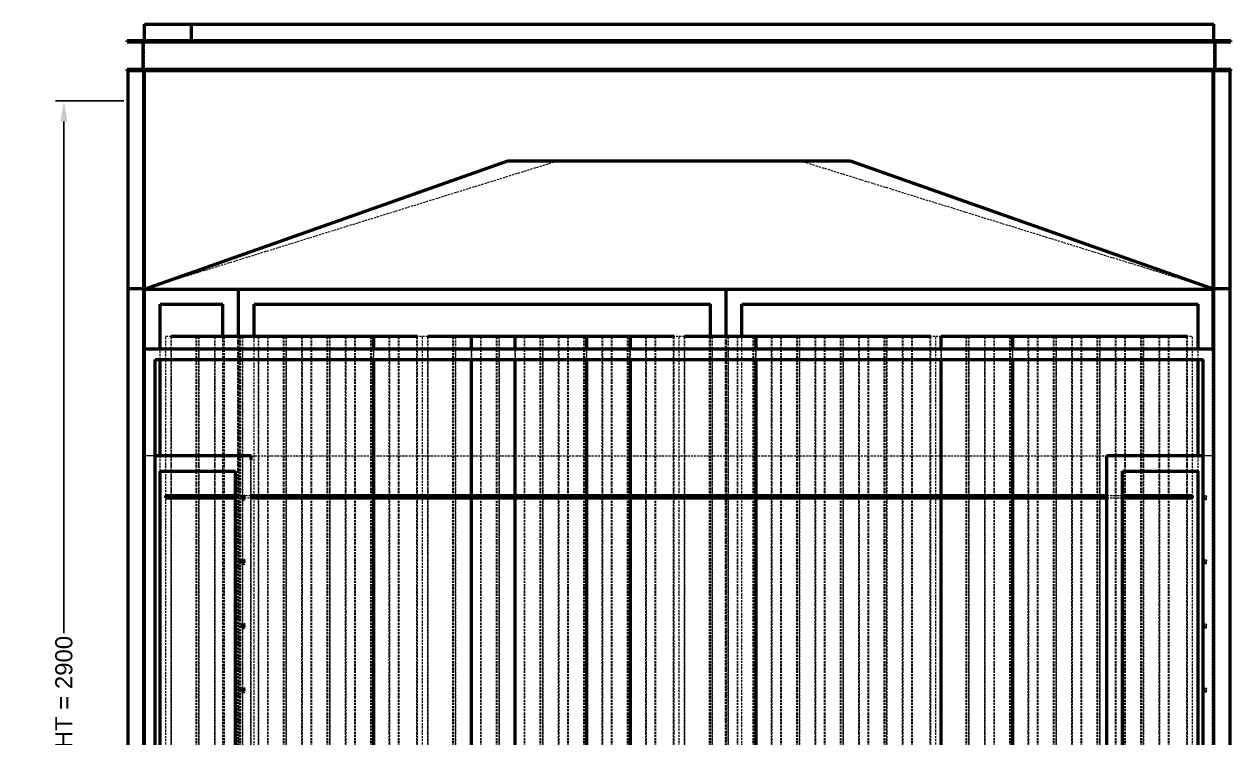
# Model space of a CAD drawing. Header units: millimetres. Extents: x 909 to 14018, y 345 to 10005.
# Drawn here: x 909 to 3730, y 8300 to 9969 of the extents above; entities that cross this region are included whole.
import ezdxf

# ---------------------------------------------------------------- set-up
doc = ezdxf.new("R2010")
doc.units = ezdxf.units.MM
doc.linetypes.add('Hidden', pattern=[15, 5, -3, 5, -2])
for name, color, linetype, lineweight in [('Default', 7, 'Continuous', 50), ('Edges', 7, 'Hidden', 15), ('HiddenEdges', 2, 'Hidden', 15), ('HiddenSilhouettes', 2, 'Hidden', 15), ('HiddenWires', 7, 'Hidden', 15), ('Silhouettes', 7, 'Continuous', 50), ('Wires', 7, 'Hidden', 15)]:
    doc.layers.add(name, color=color, linetype=linetype, lineweight=lineweight)
doc.layers.add('Dimension', color=7, linetype='Continuous', lineweight=50, true_color=0x6495ed)
doc.styles.add('Default', font='arial.ttf')
doc.dimstyles.get("Standard").update_dxf_attribs({"dimtxt": 0.18, "dimasz": 0.18, "dimexe": 0.18, "dimexo": 0.0625, "dimgap": 0.09, "dimtad": 0, "dimtih": 1, "dimtoh": 1, "dimdec": 4, "dimzin": 0, "dimdsep": 46, "dimtxsty": 'Standard', "dimcen": 0.09, "dimadec": 0, "dimazin": 0, "dimtfac": 1, "dimtdec": 4, "dimtofl": 0, "dimtmove": 0, "dimatfit": 3, "dimfxl": 1, "dimtolj": 1, "dimtzin": 0, "dimarcsym": 0})

# ---------------------------------------------------------------- blocks, each defined once
blk = doc.blocks.new('Left')
at = {"layer": 'Edges'}
blk.add_lwpolyline([(-1250, 1010.4), (-282.8, 1310.4)], dxfattribs=at)
for points in [[(282.8, 1310.4, 0), (1248.8, 1010.8, 0)], [(-1187.5, 870.4, 0), (-1187.5, 900.4, 0)], [(-1121.5, 870.4, 0), (-1121.5, 900.4, 0)], [(-1085.5, 870.4, 0), (-1085.5, 900.4, 0)], [(-1019.5, 870.4, 0), (-1019.5, 900.4, 0)], [(-983.5, 870.4, 0), (-983.5, 900.4, 0)], [(-917.5, 870.4, 0), (-917.5, 900.4, 0)], [(-881.5, 870.4, 0), (-881.5, 900.4, 0)], [(-815.5, 870.4, 0), (-815.5, 900.4, 0)], [(-779.5, 870.4, 0), (-779.5, 900.4, 0)], [(-677.5, 870.4, 0), (-677.5, 900.4, 0)], [(-611.5, 870.4, 0), (-611.5, 900.4, 0)], [(-587.5, 870.4, 0), (-587.5, 900.4, 0)], [(-521.5, 870.4, 0), (-521.5, 900.4, 0)], [(-419.5, 870.4, 0), (-419.5, 900.4, 0)], [(-317.5, 870.4, 0), (-317.5, 900.4, 0)], [(-281.5, 870.4, 0), (-281.5, 900.4, 0)], [(-179.5, 870.4, 0), (-179.5, 900.4, 0)], [(-77.5, 870.4, 0), (-77.5, 900.4, 0)], [(-11.5, 870.4, 0), (-11.5, 900.4, 0)], [(12.5, 870.4, 0), (12.5, 900.4, 0)], [(78.5, 870.4, 0), (78.5, 900.4, 0)], [(114.5, 870.4, 0), (114.5, 900.4, 0)], [(216.5, 870.4, 0), (216.5, 900.4, 0)], [(282.5, 870.4, 0), (282.5, 900.4, 0)], [(318.5, 870.4, 0), (318.5, 900.4, 0)], [(384.5, 870.4, 0), (384.5, 900.4, 0)], [(420.5, 870.4, 0), (420.5, 900.4, 0)], [(486.5, 870.4, 0), (486.5, 900.4, 0)], [(522.5, 870.4, 0), (522.5, 900.4, 0)], [(588.5, 870.4, 0), (588.5, 900.4, 0)], [(678.5, 870.4, 0), (678.5, 900.4, 0)], [(714.5, 870.4, 0), (714.5, 900.4, 0)], [(816.5, 870.4, 0), (816.5, 900.4, 0)], [(882.5, 870.4, 0), (882.5, 900.4, 0)], [(918.5, 870.4, 0), (918.5, 900.4, 0)], [(984.5, 870.4, 0), (984.5, 900.4, 0)], [(1020.5, 870.4, 0), (1020.5, 900.4, 0)], [(1086.5, 870.4, 0), (1086.5, 900.4, 0)], [(1122.5, 870.4, 0), (1122.5, 900.4, 0)], [(1188.5, 870.4, 0), (1188.5, 900.4, 0)], [(-1187.5, 621.6, 0), (-1187.5, 845.4, 0)], [(-1121.5, 621.6, 0), (-1121.5, 845.4, 0)], [(-1085.5, 621.6, 0), (-1085.5, 845.4, 0)], [(-1019.5, 621.6, 0), (-1019.5, 845.4, 0)], [(-983.5, 527.4, 0), (-983.5, 845.4, 0)], [(-917.5, 527.4, 0), (-917.5, 845.4, 0)], [(-881.5, 527.4, 0), (-881.5, 845.4, 0)], [(-815.5, 527.4, 0), (-815.5, 845.4, 0)], [(-779.5, 527.4, 0), (-779.5, 845.4, 0)], [(-677.5, 527.4, 0), (-677.5, 845.4, 0)], [(-611.5, 527.4, 0), (-611.5, 845.4, 0)], [(-587.5, 527.4, 0), (-587.5, 845.4, 0)], [(-521.5, 527.4, 0), (-521.5, 845.4, 0)], [(-419.5, 527.4, 0), (-419.5, 845.4, 0)], [(-317.5, 527.4, 0), (-317.5, 845.4, 0)], [(-281.5, 527.4, 0), (-281.5, 845.4, 0)], [(-179.5, 527.4, 0), (-179.5, 845.4, 0)], [(-77.5, 527.4, 0), (-77.5, 845.4, 0)], [(-11.5, 527.4, 0), (-11.5, 845.4, 0)], [(12.5, 527.4, 0), (12.5, 845.4, 0)], [(78.5, 527.4, 0), (78.5, 845.4, 0)], [(114.5, 527.4, 0), (114.5, 845.4, 0)], [(216.5, 527.4, 0), (216.5, 845.4, 0)], [(282.5, 527.4, 0), (282.5, 845.4, 0)], [(318.5, 527.4, 0), (318.5, 845.4, 0)], [(384.5, 527.4, 0), (384.5, 845.4, 0)], [(420.5, 527.4, 0), (420.5, 845.4, 0)], [(486.5, 527.4, 0), (486.5, 845.4, 0)], [(522.5, 527.4, 0), (522.5, 845.4, 0)], [(588.5, 527.4, 0), (588.5, 845.4, 0)], [(678.5, 527.4, 0), (678.5, 845.4, 0)], [(714.5, 527.4, 0), (714.5, 845.4, 0)], [(816.5, 527.4, 0), (816.5, 845.4, 0)], [(882.5, 527.4, 0), (882.5, 845.4, 0)], [(918.5, 527.4, 0), (918.5, 845.4, 0)], [(984.5, 527.4, 0), (984.5, 845.4, 0)], [(1020.5, 621.6, 0), (1020.5, 845.4, 0)], [(1086.5, 621.6, 0), (1086.5, 845.4, 0)], [(1122.5, 621.6, 0), (1122.5, 845.4, 0)], [(1188.5, 621.6, 0), (1188.5, 845.4, 0)], [(-1187.5, 527.4, 0), (-1187.5, 584.8, 0)], [(-1121.5, 527.4, 0), (-1121.5, 584.8, 0)], [(-1085.5, 527.4, 0), (-1085.5, 584.8, 0)], [(1086.5, 527.4, 0), (1086.5, 584.8, 0)], [(1122.5, 527.4, 0), (1122.5, 584.8, 0)], [(1188.5, 527.4, 0), (1188.5, 584.8, 0)], [(-1187.5, -84.6, 0), (-1187.5, 522.4, 0)], [(-1121.5, -84.6, 0), (-1121.5, 522.4, 0)], [(-1085.5, -84.6, 0), (-1085.5, 522.4, 0)], [(-1019.5, 518.5, 0), (-1019.5, 522.4, 0)], [(-983.5, -84.6, 0), (-983.5, 522.4, 0)], [(-917.5, -84.6, 0), (-917.5, 522.4, 0)], [(-881.5, -84.6, 0), (-881.5, 522.4, 0)], [(-815.5, -84.6, 0), (-815.5, 522.4, 0)], [(-779.5, -84.6, 0), (-779.5, 522.4, 0)], [(-677.5, -84.6, 0), (-677.5, 522.4, 0)], [(-611.5, -84.6, 0), (-611.5, 522.4, 0)], [(-587.5, -84.6, 0), (-587.5, 522.4, 0)], [(-521.5, -84.6, 0), (-521.5, 522.4, 0)], [(-419.5, -84.6, 0), (-419.5, 522.4, 0)], [(-317.5, -84.6, 0), (-317.5, 522.4, 0)], [(-281.5, -84.6, 0), (-281.5, 522.4, 0)], [(-179.5, -84.6, 0), (-179.5, 522.4, 0)], [(-77.5, -84.6, 0), (-77.5, 522.4, 0)], [(-11.5, -84.6, 0), (-11.5, 522.4, 0)], [(12.5, -84.6, 0), (12.5, 522.4, 0)], [(78.5, -84.6, 0), (78.5, 522.4, 0)], [(114.5, -84.6, 0), (114.5, 522.4, 0)], [(216.5, -84.6, 0), (216.5, 522.4, 0)], [(282.5, -84.6, 0), (282.5, 522.4, 0)], [(318.5, -84.6, 0), (318.5, 522.4, 0)], [(384.5, -84.6, 0), (384.5, 522.4, 0)], [(420.5, -84.6, 0), (420.5, 522.4, 0)], [(486.5, -84.6, 0), (486.5, 522.4, 0)], [(522.5, -84.6, 0), (522.5, 522.4, 0)], [(588.5, -84.6, 0), (588.5, 522.4, 0)], [(678.5, -84.6, 0), (678.5, 522.4, 0)], [(714.5, -84.6, 0), (714.5, 522.4, 0)], [(816.5, -84.6, 0), (816.5, 522.4, 0)], [(882.5, -84.6, 0), (882.5, 522.4, 0)], [(918.5, -84.6, 0), (918.5, 522.4, 0)], [(984.5, -84.6, 0), (984.5, 522.4, 0)], [(1086.5, -84.6, 0), (1086.5, 522.4, 0)], [(1122.5, -84.6, 0), (1122.5, 522.4, 0)], [(1188.5, -84.6, 0), (1188.5, 522.4, 0)], [(-1019.5, 368.5, 0), (-1019.5, 377.3, 0)], [(-1019.5, 218.5, 0), (-1019.5, 227.3, 0)], [(-1019.5, 68.5, 0), (-1019.5, 77.3, 0)]]:
    blk.add_polyline3d(points, dxfattribs=at)
for points in [[(-1127.3, 900.4, 0)], [(-1063.7, 900.4, 0)], [(-1062.5, 900.4, 0)], [(-1026.5, 900.4, 0)], [(-1025.3, 900.4, 0)], [(-961.7, 900.4, 0)], [(-960.5, 900.4, 0)], [(-924.5, 900.4, 0)], [(-923.3, 900.4, 0)], [(-859.7, 900.4, 0)], [(-822.5, 900.4, 0)], [(-821.3, 900.4, 0)], [(-757.7, 900.4, 0)], [(-756.5, 900.4, 0)], [(-720.5, 900.4, 0)], [(-719.3, 900.4, 0)], [(-655.7, 900.4, 0)], [(-654.5, 900.4, 0)], [(-527.3, 900.4, 0)], [(-522.7, 900.4, 0)], [(-463.7, 900.4, 0)], [(-462.5, 900.4, 0)], [(-426.5, 900.4, 0)], [(-425.3, 900.4, 0)], [(-420.7, 900.4, 0)], [(-361.7, 900.4, 0)], [(-324.5, 900.4, 0)], [(-259.7, 900.4, 0)], [(-222.5, 900.4, 0)], [(-157.7, 900.4, 0)], [(-156.5, 900.4, 0)], [(-119.3, 900.4, 0)], [(-55.7, 900.4, 0)], [(-54.5, 900.4, 0)], [(71.5, 900.4, 0)], [(72.7, 900.4, 0)], [(136.3, 900.4, 0)], [(137.5, 900.4, 0)], [(173.5, 900.4, 0)], [(174.7, 900.4, 0)], [(217.7, 900.4, 0)], [(275.5, 900.4, 0)], [(276.7, 900.4, 0)], [(319.7, 900.4, 0)], [(340.3, 900.4, 0)], [(341.5, 900.4, 0)], [(377.5, 900.4, 0)], [(378.7, 900.4, 0)], [(383.3, 900.4, 0)], [(443.5, 900.4, 0)], [(479.5, 900.4, 0)], [(480.7, 900.4, 0)], [(523.7, 900.4, 0)], [(544.3, 900.4, 0)], [(671.5, 900.4, 0)], [(736.3, 900.4, 0)], [(737.5, 900.4, 0)], [(773.5, 900.4, 0)], [(774.7, 900.4, 0)], [(817.7, 900.4, 0)], [(839.5, 900.4, 0)], [(876.7, 900.4, 0)], [(940.3, 900.4, 0)], [(941.5, 900.4, 0)], [(977.5, 900.4, 0)], [(978.7, 900.4, 0)], [(983.3, 900.4, 0)], [(1043.5, 900.4, 0)], [(1079.5, 900.4, 0)], [(1080.7, 900.4, 0)], [(1123.7, 900.4, 0)]]:
    blk.add_polyline3d(points, close=True, dxfattribs=at)
at = {"layer": 'HiddenEdges'}
blk.add_lwpolyline([(1248.8, 1010.8), (1250, 1010.4)], dxfattribs=at)
for points in [[(-1141.2, 1628.4, 0), (-1248.8, 1628.4, 0)], [(-1248.8, 1591.6, 0), (-1248.8, 1628.4, 0)], [(-1235, 1628.4, 0), (-1235, 1629.6, 0)], [(-1155, 1628.4, 0), (-1155, 1629.6, 0)], [(-1141.2, 1591.6, 0), (-1141.2, 1628.4, 0)], [(-1138.8, 1591.6, 0), (-1138.8, 1628.4, 0)], [(1248.8, 1628.4, 0), (-1138.8, 1628.4, 0)], [(-1125, 1628.4, 0), (-1125, 1629.6, 0)], [(1235, 1628.4, 0), (1235, 1629.6, 0)], [(1248.8, 1591.6, 0), (1248.8, 1628.4, 0)], [(-1250, 1521.6, 0), (-1250, 1591.6, 0)], [(1250, 1521.6, 0), (1250, 1591.6, 0)], [(-1286.8, 1506.6, 0), (-1288, 1506.6, 0)], [(-1250, 1520.4, 0), (-1286.8, 1520.4, 0)], [(-1286.8, 1012.8, 0), (-1286.8, 1520.4, 0)], [(1286.8, 1520.4, 0), (1250, 1520.4, 0)], [(1286.8, 1012.8, 0), (1286.8, 1520.4, 0)], [(1288, 1506.6, 0), (1286.8, 1506.6, 0)], [(-1286.8, 1026.6, 0), (-1288, 1026.6, 0)], [(1288, 1026.6, 0), (1286.8, 1026.6, 0)], [(-1286.8, 996.6, 0), (-1288, 996.6, 0)], [(-1250, 1012.8, 0), (-1286.8, 1012.8, 0)], [(-1286.8, -1377.2, 0), (-1286.8, 1010.4, 0)], [(-1250, 1010.4, 0), (-1286.8, 1010.4, 0)], [(-1248.8, -1377.2, 0), (-1248.8, 1010.4, 0)], [(-1031.2, -1377.2, 0), (-1031.2, 1010.4, 0)], [(-1028.8, -1377.2, 0), (-1028.8, 1010.4, 0)], [(108.8, -1377.2, 0), (108.8, 1010.4, 0)], [(111.2, -1377.2, 0), (111.2, 1010.4, 0)], [(1286.8, 1012.8, 0), (1250, 1012.8, 0)], [(1286.8, 1010.4, 0), (1250, 1010.4, 0)], [(1286.8, -1377.2, 0), (1286.8, 1010.4, 0)], [(1288, 996.6, 0), (1286.8, 996.6, 0)], [(-1127.3, -239.6, 0), (-1127.3, 900.4, 0)], [(-1063.7, -239.6, 0), (-1063.7, 900.4, 0)], [(-1062.5, -239.6, 0), (-1062.5, 900.4, 0)], [(-1026.5, -239.6, 0), (-1026.5, 900.4, 0)], [(-1025.3, -239.6, 0), (-1025.3, 900.4, 0)], [(-961.7, -239.6, 0), (-961.7, 900.4, 0)], [(-960.5, -239.6, 0), (-960.5, 900.4, 0)], [(-924.5, -239.6, 0), (-924.5, 900.4, 0)], [(-923.3, -239.6, 0), (-923.3, 900.4, 0)], [(-859.7, -239.6, 0), (-859.7, 900.4, 0)], [(-822.5, -239.6, 0), (-822.5, 900.4, 0)], [(-821.3, -239.6, 0), (-821.3, 900.4, 0)], [(-757.7, -239.6, 0), (-757.7, 900.4, 0)], [(-756.5, -239.6, 0), (-756.5, 900.4, 0)], [(-720.5, -239.6, 0), (-720.5, 900.4, 0)], [(-719.3, -239.6, 0), (-719.3, 900.4, 0)], [(-655.7, -239.6, 0), (-655.7, 900.4, 0)], [(-654.5, -239.6, 0), (-654.5, 900.4, 0)], [(-527.3, -239.6, 0), (-527.3, 900.4, 0)], [(-522.7, -239.6, 0), (-522.7, 900.4, 0)], [(-463.7, -239.6, 0), (-463.7, 900.4, 0)], [(-462.5, -239.6, 0), (-462.5, 900.4, 0)], [(-426.5, -239.6, 0), (-426.5, 900.4, 0)], [(-425.3, -239.6, 0), (-425.3, 900.4, 0)], [(-420.7, -239.6, 0), (-420.7, 900.4, 0)], [(-361.7, -239.6, 0), (-361.7, 900.4, 0)], [(-324.5, -239.6, 0), (-324.5, 900.4, 0)], [(-259.7, -239.6, 0), (-259.7, 900.4, 0)], [(-222.5, -239.6, 0), (-222.5, 900.4, 0)], [(-157.7, -239.6, 0), (-157.7, 900.4, 0)], [(-156.5, -239.6, 0), (-156.5, 900.4, 0)], [(-119.3, -239.6, 0), (-119.3, 900.4, 0)], [(-55.7, -239.6, 0), (-55.7, 900.4, 0)], [(-54.5, -239.6, 0), (-54.5, 900.4, 0)], [(71.5, -239.6, 0), (71.5, 900.4, 0)], [(72.7, -239.6, 0), (72.7, 900.4, 0)], [(136.3, -239.6, 0), (136.3, 900.4, 0)], [(137.5, -239.6, 0), (137.5, 900.4, 0)], [(173.5, -239.6, 0), (173.5, 900.4, 0)], [(174.7, -239.6, 0), (174.7, 900.4, 0)], [(217.7, -239.6, 0), (217.7, 900.4, 0)], [(275.5, -239.6, 0), (275.5, 900.4, 0)], [(276.7, -239.6, 0), (276.7, 900.4, 0)], [(319.7, -239.6, 0), (319.7, 900.4, 0)], [(340.3, -239.6, 0), (340.3, 900.4, 0)], [(341.5, -239.6, 0), (341.5, 900.4, 0)], [(377.5, -239.6, 0), (377.5, 900.4, 0)], [(378.7, -239.6, 0), (378.7, 900.4, 0)], [(383.3, -239.6, 0), (383.3, 900.4, 0)], [(443.5, -239.6, 0), (443.5, 900.4, 0)], [(479.5, -239.6, 0), (479.5, 900.4, 0)], [(480.7, -239.6, 0), (480.7, 900.4, 0)], [(523.7, -239.6, 0), (523.7, 900.4, 0)], [(544.3, -239.6, 0), (544.3, 900.4, 0)], [(671.5, -239.6, 0), (671.5, 900.4, 0)], [(736.3, -239.6, 0), (736.3, 900.4, 0)], [(737.5, -239.6, 0), (737.5, 900.4, 0)], [(773.5, -239.6, 0), (773.5, 900.4, 0)], [(774.7, -239.6, 0), (774.7, 900.4, 0)], [(817.7, -239.6, 0), (817.7, 900.4, 0)], [(839.5, -239.6, 0), (839.5, 900.4, 0)], [(876.7, -239.6, 0), (876.7, 900.4, 0)], [(940.3, -239.6, 0), (940.3, 900.4, 0)], [(941.5, -239.6, 0), (941.5, 900.4, 0)], [(977.5, -239.6, 0), (977.5, 900.4, 0)], [(978.7, -239.6, 0), (978.7, 900.4, 0)], [(983.3, -239.6, 0), (983.3, 900.4, 0)], [(1043.5, -239.6, 0), (1043.5, 900.4, 0)], [(1079.5, -239.6, 0), (1079.5, 900.4, 0)], [(1080.7, -239.6, 0), (1080.7, 900.4, 0)], [(1123.7, -239.6, 0), (1123.7, 900.4, 0)], [(1247, 867.4, 0), (-1247, 867.4, 0)], [(-1247, -1626.6, 0), (-1247, 867.4, 0)], [(-1187.5, 845.4, 0), (-1187.5, 870.4, 0)], [(-1121.5, 845.4, 0), (-1121.5, 870.4, 0)], [(-1085.5, 845.4, 0), (-1085.5, 870.4, 0)], [(-1019.5, 845.4, 0), (-1019.5, 870.4, 0)], [(-983.5, 845.4, 0), (-983.5, 870.4, 0)], [(-917.5, 845.4, 0), (-917.5, 870.4, 0)], [(-881.5, 845.4, 0), (-881.5, 870.4, 0)], [(-815.5, 845.4, 0), (-815.5, 870.4, 0)], [(-779.5, 845.4, 0), (-779.5, 870.4, 0)], [(-677.5, 845.4, 0), (-677.5, 870.4, 0)], [(-611.5, 845.4, 0), (-611.5, 870.4, 0)], [(-587.5, 845.4, 0), (-587.5, 870.4, 0)], [(-521.5, 845.4, 0), (-521.5, 870.4, 0)], [(-419.5, 845.4, 0), (-419.5, 870.4, 0)], [(-317.5, 845.4, 0), (-317.5, 870.4, 0)], [(-281.5, 845.4, 0), (-281.5, 870.4, 0)], [(-179.5, 845.4, 0), (-179.5, 870.4, 0)], [(-77.5, 845.4, 0), (-77.5, 870.4, 0)], [(-11.5, 845.4, 0), (-11.5, 870.4, 0)], [(12.5, 845.4, 0), (12.5, 870.4, 0)], [(78.5, 845.4, 0), (78.5, 870.4, 0)], [(114.5, 845.4, 0), (114.5, 870.4, 0)], [(216.5, 845.4, 0), (216.5, 870.4, 0)], [(282.5, 845.4, 0), (282.5, 870.4, 0)], [(318.5, 845.4, 0), (318.5, 870.4, 0)], [(384.5, 845.4, 0), (384.5, 870.4, 0)], [(420.5, 845.4, 0), (420.5, 870.4, 0)], [(486.5, 845.4, 0), (486.5, 870.4, 0)], [(522.5, 845.4, 0), (522.5, 870.4, 0)], [(588.5, 845.4, 0), (588.5, 870.4, 0)], [(678.5, 845.4, 0), (678.5, 870.4, 0)], [(714.5, 845.4, 0), (714.5, 870.4, 0)], [(816.5, 845.4, 0), (816.5, 870.4, 0)], [(882.5, 845.4, 0), (882.5, 870.4, 0)], [(918.5, 845.4, 0), (918.5, 870.4, 0)], [(984.5, 845.4, 0), (984.5, 870.4, 0)], [(1020.5, 845.4, 0), (1020.5, 870.4, 0)], [(1086.5, 845.4, 0), (1086.5, 870.4, 0)], [(1122.5, 845.4, 0), (1122.5, 870.4, 0)], [(1188.5, 845.4, 0), (1188.5, 870.4, 0)], [(1247, -1626.6, 0), (1247, 867.4, 0)], [(-1187.5, 584.8, 0), (-1187.5, 621.6, 0)], [(-1121.5, 584.8, 0), (-1121.5, 621.6, 0)], [(-1085.5, 584.8, 0), (-1085.5, 621.6, 0)], [(-1019.5, 522.4, 0), (-1019.5, 621.6, 0)], [(1020.5, -239.6, 0), (1020.5, 621.6, 0)], [(1086.5, 584.8, 0), (1086.5, 621.6, 0)], [(1122.5, 584.8, 0), (1122.5, 621.6, 0)], [(1188.5, 584.8, 0), (1188.5, 621.6, 0)], [(-1001.2, 620.4, 0), (-1248.8, 620.4, 0)], [(-1248.8, -1377.2, 0), (-1248.8, 620.4, 0)], [(-1001.2, -1377.2, 0), (-1001.2, 620.4, 0)], [(1001.2, -1377.2, 0), (1001.2, 620.4, 0)], [(1248.8, 620.4, 0), (1001.2, 620.4, 0)], [(-1187.5, 522.4, 0), (-1187.5, 527.4, 0)], [(-1121.5, 522.4, 0), (-1121.5, 527.4, 0)], [(-1085.5, 522.4, 0), (-1085.5, 527.4, 0)], [(-1019.5, 377.3, 0), (-1019.5, 518.5, 0)], [(-983.5, 522.4, 0), (-983.5, 527.4, 0)], [(-917.5, 522.4, 0), (-917.5, 527.4, 0)], [(-881.5, 522.4, 0), (-881.5, 527.4, 0)], [(-815.5, 522.4, 0), (-815.5, 527.4, 0)], [(-779.5, 522.4, 0), (-779.5, 527.4, 0)], [(-677.5, 522.4, 0), (-677.5, 527.4, 0)], [(-611.5, 522.4, 0), (-611.5, 527.4, 0)], [(-587.5, 522.4, 0), (-587.5, 527.4, 0)], [(-521.5, 522.4, 0), (-521.5, 527.4, 0)], [(-419.5, 522.4, 0), (-419.5, 527.4, 0)], [(-317.5, 522.4, 0), (-317.5, 527.4, 0)], [(-281.5, 522.4, 0), (-281.5, 527.4, 0)], [(-179.5, 522.4, 0), (-179.5, 527.4, 0)], [(-77.5, 522.4, 0), (-77.5, 527.4, 0)], [(-11.5, 522.4, 0), (-11.5, 527.4, 0)], [(12.5, 522.4, 0), (12.5, 527.4, 0)], [(78.5, 522.4, 0), (78.5, 527.4, 0)], [(114.5, 522.4, 0), (114.5, 527.4, 0)], [(216.5, 522.4, 0), (216.5, 527.4, 0)], [(282.5, 522.4, 0), (282.5, 527.4, 0)], [(318.5, 522.4, 0), (318.5, 527.4, 0)], [(384.5, 522.4, 0), (384.5, 527.4, 0)], [(420.5, 522.4, 0), (420.5, 527.4, 0)], [(486.5, 522.4, 0), (486.5, 527.4, 0)], [(522.5, 522.4, 0), (522.5, 527.4, 0)], [(588.5, 522.4, 0), (588.5, 527.4, 0)], [(678.5, 522.4, 0), (678.5, 527.4, 0)], [(714.5, 522.4, 0), (714.5, 527.4, 0)], [(816.5, 522.4, 0), (816.5, 527.4, 0)], [(882.5, 522.4, 0), (882.5, 527.4, 0)], [(918.5, 522.4, 0), (918.5, 527.4, 0)], [(984.5, 522.4, 0), (984.5, 527.4, 0)], [(1086.5, 522.4, 0), (1086.5, 527.4, 0)], [(1122.5, 522.4, 0), (1122.5, 527.4, 0)], [(1188.5, 522.4, 0), (1188.5, 527.4, 0)], [(-1019.5, 227.3, 0), (-1019.5, 368.5, 0)], [(-1019.5, 77.3, 0), (-1019.5, 218.5, 0)], [(-1019.5, -72.7, 0), (-1019.5, 68.5, 0)]]:
    blk.add_polyline3d(points, dxfattribs=at)
at = {"layer": 'HiddenSilhouettes'}
for points in [[(1248.8, 1010.8), (1250, 1010.4)], [(1229, 520.4), (1229, 525.4)], [(1229, 520.4), (1229.3, 519.4)], [(1229.3, 526.4), (1230, 527.1)], [(1229.3, 519.4), (1230, 518.7)], [(1230, 527.1), (1231, 527.4)], [(1231, 527.4), (1232, 527.1)], [(1231, 518.4), (1232, 518.7)], [(1232, 527.1), (1232.7, 526.4)], [(1232, 518.7), (1232.7, 519.4)], [(1232.7, 526.4), (1233, 525.4)], [(1232.7, 519.4), (1233, 520.4)], [(1229, 370.4), (1229, 375.4)], [(1229, 370.4), (1229.3, 369.4)], [(1229.3, 376.4), (1230, 377.1)], [(1229.3, 369.4), (1230, 368.7)], [(1230, 368.7), (1231, 368.4)], [(1232, 377.1), (1232.7, 376.4)], [(1232, 368.7), (1232.7, 369.4)], [(1232.7, 376.4), (1233, 375.4)], [(1232.7, 369.4), (1233, 370.4)], [(1233, 370.4), (1233, 375.4)], [(1229.3, 226.4), (1230, 227.1)], [(1232, 227.1), (1232.7, 226.4)], [(1232.7, 226.4), (1233, 225.4)], [(1229, 220.4), (1229, 225.4)], [(1229, 220.4), (1229.3, 219.4)], [(1229.3, 219.4), (1230, 218.7)], [(1230, 218.7), (1231, 218.4)], [(1232, 218.7), (1232.7, 219.4)], [(1232.7, 219.4), (1233, 220.4)], [(1233, 220.4), (1233, 225.4)], [(1229, 75.4), (1229.3, 76.4)], [(1229, 70.4), (1229.3, 69.4)], [(1229.3, 76.4), (1230, 77.1)], [(1229.3, 69.4), (1230, 68.7)], [(1230, 68.7), (1231, 68.4)], [(1231, 68.4), (1232, 68.7)], [(1232, 68.7), (1232.7, 69.4)], [(1232.7, 76.4), (1233, 75.4)], [(1232.7, 69.4), (1233, 70.4)]]:
    blk.add_lwpolyline(points, dxfattribs=at)
for points in [[(-1253, 1588.6, 0)], [(1253, 1588.6, 0)]]:
    blk.add_polyline3d(points, close=True, dxfattribs=at)
for points in [[(-1288, 1521.6, 0), (-1288, 1521.6, 0)], [(-1250, 1521.6, 0), (-1250, 1521.6, 0)], [(1250, 1521.6, 0), (1250, 1521.6, 0)], [(1288, 1521.6, 0), (1288, 1521.6, 0)], [(-1246.6, 1011.6, 0), (-1030, 1011.6, 0)], [(-1030, 1011.6, 0), (110, 1011.6, 0)], [(-1030, 1010.4, 0), (-1030, 1011.6, 0)], [(110, 1011.6, 0), (1246.6, 1011.6, 0)], [(110, 1010.4, 0), (110, 1011.6, 0)], [(1248.8, 1011.6, 0), (1250, 1011.6, 0)], [(1248.8, 1010.4, 0), (1250, 1010.4, 0)], [(-1186.3, -239.6, 0), (-1186.3, 900.4, 0)], [(-1128.5, -239.6, 0), (-1128.5, 900.4, 0)], [(-1122.7, -239.6, 0), (-1122.7, 900.4, 0)], [(-1084.3, -239.6, 0), (-1084.3, 900.4, 0)], [(-1066.8, -1341.6, 0), (-1066.8, 900.4, 0)], [(-1030, -1378.4, 0), (-1030, 900.4, 0)], [(-1020.7, -239.6, 0), (-1020.7, 900.4, 0)], [(-993.2, -1341.6, 0), (-993.2, 900.4, 0)], [(-982.3, -239.6, 0), (-982.3, 900.4, 0)], [(-918.7, -239.6, 0), (-918.7, 900.4, 0)], [(-880.3, -239.6, 0), (-880.3, 900.4, 0)], [(-858.5, -239.6, 0), (-858.5, 900.4, 0)], [(-816.7, -239.6, 0), (-816.7, 900.4, 0)], [(-778.3, -239.6, 0), (-778.3, 900.4, 0)], [(-714.7, -239.6, 0), (-714.7, 900.4, 0)], [(-676.3, -239.6, 0), (-676.3, 900.4, 0)], [(-612.7, -239.6, 0), (-612.7, 900.4, 0)], [(-586.3, -239.6, 0), (-586.3, 900.4, 0)], [(-528.5, -239.6, 0), (-528.5, 900.4, 0)], [(-484.3, -239.6, 0), (-484.3, 900.4, 0)], [(-382.3, -239.6, 0), (-382.3, 900.4, 0)], [(-360.5, -239.6, 0), (-360.5, 900.4, 0)], [(-323.3, -239.6, 0), (-323.3, 900.4, 0)], [(-318.7, -239.6, 0), (-318.7, 900.4, 0)], [(-280.3, -239.6, 0), (-280.3, 900.4, 0)], [(-258.5, -239.6, 0), (-258.5, 900.4, 0)], [(-221.3, -239.6, 0), (-221.3, 900.4, 0)], [(-216.7, -239.6, 0), (-216.7, 900.4, 0)], [(-178.3, -239.6, 0), (-178.3, 900.4, 0)], [(-120.5, -239.6, 0), (-120.5, 900.4, 0)], [(-114.7, -239.6, 0), (-114.7, 900.4, 0)], [(-76.3, -239.6, 0), (-76.3, 900.4, 0)], [(-12.7, -239.6, 0), (-12.7, 900.4, 0)], [(13.7, -239.6, 0), (13.7, 900.4, 0)], [(73.2, -1341.6, 0), (73.2, 900.4, 0)], [(77.3, -239.6, 0), (77.3, 900.4, 0)], [(110, -1378.4, 0), (110, 900.4, 0)], [(115.7, -239.6, 0), (115.7, 900.4, 0)], [(146.8, -1341.6, 0), (146.8, 900.4, 0)], [(179.3, -239.6, 0), (179.3, 900.4, 0)], [(238.3, -239.6, 0), (238.3, 900.4, 0)], [(239.5, -239.6, 0), (239.5, 900.4, 0)], [(281.3, -239.6, 0), (281.3, 900.4, 0)], [(421.7, -239.6, 0), (421.7, 900.4, 0)], [(442.3, -239.6, 0), (442.3, 900.4, 0)], [(485.3, -239.6, 0), (485.3, 900.4, 0)], [(545.5, -239.6, 0), (545.5, 900.4, 0)], [(587.3, -239.6, 0), (587.3, 900.4, 0)], [(613.7, -239.6, 0), (613.7, 900.4, 0)], [(672.7, -239.6, 0), (672.7, 900.4, 0)], [(677.3, -239.6, 0), (677.3, 900.4, 0)], [(715.7, -239.6, 0), (715.7, 900.4, 0)], [(779.3, -239.6, 0), (779.3, 900.4, 0)], [(838.3, -239.6, 0), (838.3, 900.4, 0)], [(875.5, -239.6, 0), (875.5, 900.4, 0)], [(881.3, -239.6, 0), (881.3, 900.4, 0)], [(919.7, -239.6, 0), (919.7, 900.4, 0)], [(1021.7, -239.6, 0), (1021.7, 900.4, 0)], [(1042.3, -239.6, 0), (1042.3, 900.4, 0)], [(1085.3, -239.6, 0), (1085.3, 900.4, 0)], [(1144.3, -239.6, 0), (1144.3, 900.4, 0)], [(1145.5, -239.6, 0), (1145.5, 900.4, 0)], [(1187.3, -239.6, 0), (1187.3, 900.4, 0)], [(-1250, 814.8, 0), (-1250, 870.4, 0)], [(-1213.2, 845.4, 0), (-1213.2, 870.4, 0)], [(-713.5, 845.4, 0), (-713.5, 870.4, 0)], [(-485.5, 845.4, 0), (-485.5, 870.4, 0)], [(-383.5, 845.4, 0), (-383.5, 870.4, 0)], [(-215.5, 845.4, 0), (-215.5, 870.4, 0)], [(-113.5, 845.4, 0), (-113.5, 870.4, 0)], [(180.5, 845.4, 0), (180.5, 870.4, 0)], [(612.5, 845.4, 0), (612.5, 870.4, 0)], [(780.5, 845.4, 0), (780.5, 870.4, 0)], [(1213.2, 845.4, 0), (1213.2, 870.4, 0)], [(1248.8, -1379.6, 0), (1248.8, 870.4, 0)], [(-1250, 621.6, 0), (-1225, 621.6, 0)], [(-1213.2, 584.8, 0), (-1213.2, 621.6, 0)], [(1213.2, 509.2, 0), (1213.2, 621.6, 0)], [(1225, 621.6, 0), (1250, 621.6, 0)], [(-1036.8, 527.4, 0), (-1000, 527.4, 0)], [(-1036.8, 522.4, 0), (-1021, 522.4, 0)], [(-1017, 522.4, 0), (-1000, 522.4, 0)], [(-713.5, 522.4, 0), (-713.5, 527.4, 0)], [(-485.5, 522.4, 0), (-485.5, 527.4, 0)], [(-383.5, 522.4, 0), (-383.5, 527.4, 0)], [(-215.5, 522.4, 0), (-215.5, 527.4, 0)], [(-113.5, 522.4, 0), (-113.5, 527.4, 0)], [(180.5, 522.4, 0), (180.5, 527.4, 0)], [(612.5, 522.4, 0), (612.5, 527.4, 0)], [(780.5, 522.4, 0), (780.5, 527.4, 0)], [(1000, 527.4, 0), (1036.8, 527.4, 0)], [(1000, 522.4, 0), (1036.8, 522.4, 0)], [(1229, 525.4, 0), (1229.3, 526.4, 0)], [(1230, 518.7, 0), (1231, 518.4, 0)], [(1233, 520.4, 0), (1233, 525.4, 0)], [(1229, 375.4, 0), (1229.3, 376.4, 0)], [(1230, 377.1, 0), (1231, 377.4, 0)], [(1231, 377.4, 0), (1232, 377.1, 0)], [(1231, 368.4, 0), (1232, 368.7, 0)], [(1229, 225.4, 0), (1229.3, 226.4, 0)], [(1230, 227.1, 0), (1231, 227.4, 0)], [(1231, 227.4, 0), (1232, 227.1, 0)], [(1231, 218.4, 0), (1232, 218.7, 0)], [(1229, 70.4, 0), (1229, 75.4, 0)], [(1230, 77.1, 0), (1231, 77.4, 0)], [(1231, 77.4, 0), (1232, 77.1, 0)], [(1232, 77.1, 0), (1232.7, 76.4, 0)], [(1233, 70.4, 0), (1233, 75.4, 0)]]:
    blk.add_polyline3d(points, dxfattribs=at)
at = {"layer": 'HiddenWires'}
for points in [[(-1200, 845.4, 0), (-1200, 870.4, 0)], [(-600, 845.4, 0), (-600, 870.4, 0)], [(0, 845.4, 0), (0, 870.4, 0)], [(600, 845.4, 0), (600, 870.4, 0)], [(1200, 845.4, 0), (1200, 870.4, 0)], [(-1200, 584.8, 0), (-1200, 621.6, 0)], [(1200, 584.8, 0), (1200, 621.6, 0)], [(-1200, 522.4, 0), (-1200, 527.4, 0)], [(-600, 522.4, 0), (-600, 527.4, 0)], [(600, 522.4, 0), (600, 527.4, 0)]]:
    blk.add_polyline3d(points, dxfattribs=at)
at = {"layer": 'Silhouettes'}
for points in [[(-1021, 520.4), (-1021, 525.4)], [(-1021, 520.4), (-1020.7, 519.4)], [(-1020.7, 526.4), (-1020, 527.1)], [(-1020, 518.7), (-1019, 518.4)], [(-1019, 527.4), (-1018, 527.1)], [(-1019, 518.4), (-1018, 518.7)], [(-1018, 518.7), (-1017.3, 519.4)], [(-1017.3, 526.4), (-1017, 525.4)], [(-1017, 520.4), (-1017, 525.4)], [(-1021, 370.4), (-1021, 375.4)], [(-1021, 370.4), (-1020.7, 369.4)], [(-1020.7, 376.4), (-1020, 377.1)], [(-1020, 377.1), (-1019, 377.4)], [(-1018, 368.7), (-1017.3, 369.4)], [(-1017.3, 376.4), (-1017, 375.4)], [(-1017.3, 369.4), (-1017, 370.4)], [(-1020.7, 226.4), (-1020, 227.1)], [(-1020, 227.1), (-1019, 227.4)], [(-1017.3, 226.4), (-1017, 225.4)], [(-1021, 220.4), (-1021, 225.4)], [(-1021, 220.4), (-1020.7, 219.4)], [(-1018, 218.7), (-1017.3, 219.4)], [(-1021, 75.4), (-1020.7, 76.4)], [(-1021, 70.4), (-1020.7, 69.4)], [(-1020.7, 76.4), (-1020, 77.1)], [(-1020.7, 69.4), (-1020, 68.7)], [(-1020, 77.1), (-1019, 77.4)], [(-1020, 68.7), (-1019, 68.4)], [(-1019, 68.4), (-1018, 68.7)], [(-1018, 77.1), (-1017.3, 76.4)], [(-1018, 68.7), (-1017.3, 69.4)], [(-1017.3, 69.4), (-1017, 70.4)]]:
    blk.add_lwpolyline(points, dxfattribs=at)
for points in [[(-1250, 1629.6, 0), (-1140, 1629.6, 0)], [(-1250, 1591.6, 0), (-1250, 1629.6, 0)], [(-1140, 1591.6, 0), (-1140, 1629.6, 0)], [(-1140, 1629.6, 0), (1250, 1629.6, 0)], [(1250, 1591.6, 0), (1250, 1629.6, 0)], [(-1290, 1588.6, 0), (-1290, 1591.6, 0)], [(-1290, 1591.6, 0), (1290, 1591.6, 0)], [(-1290, 1588.6, 0), (1290, 1588.6, 0)], [(-1253, 1524.6, 0), (-1253, 1588.6, 0)], [(1253, 1524.6, 0), (1253, 1588.6, 0)], [(1290, 1588.6, 0), (1290, 1591.6, 0)], [(-1290, 1521.6, 0), (-1290, 1524.6, 0)], [(-1290, 1524.6, 0), (1290, 1524.6, 0)], [(1290, 1521.6, 0), (1290, 1524.6, 0)], [(-1290, 1521.6, 0), (1290, 1521.6, 0)], [(-1288, 1011.6, 0), (-1288, 1521.6, 0)], [(-1251.2, 1520.4, 0), (-1250, 1520.4, 0)], [(-1251.2, 1010.4, 0), (-1251.2, 1520.4, 0)], [(-1250, 1018.5, 0), (-1250, 1521.6, 0)], [(1248.8, 1520.4, 0), (1250, 1520.4, 0)], [(1248.8, 1010.4, 0), (1248.8, 1520.4, 0)], [(1250, 1018.5, 0), (1250, 1521.6, 0)], [(1288, 1011.6, 0), (1288, 1521.6, 0)], [(-1250, 1010.4, 0), (-400, 1310.4, 0)], [(-400, 1310.4, 0), (-282.8, 1310.4, 0)], [(-282.8, 1310.4, 0), (282.8, 1310.4, 0)], [(282.8, 1310.4, 0), (400, 1310.4, 0)], [(400, 1310.4, 0), (1248.8, 1010.8, 0)], [(-1250, 1010.4, 0), (-1250, 1018.5, 0)], [(1250, 1010.4, 0), (1250, 1018.5, 0)], [(-1288, 1011.6, 0), (-1250, 1011.6, 0)], [(-1288, -1378.4, 0), (-1288, 1011.6, 0)], [(-1251.2, -1379.6, 0), (-1251.2, 1010.4, 0)], [(-1251.2, 1010.4, 0), (-1250, 1010.4, 0)], [(-1250, 870.4, 0), (-1250, 1011.6, 0)], [(-1250, 1011.6, 0), (-1246.6, 1011.6, 0)], [(-1250, 1010.4, 0), (1248.8, 1010.4, 0)], [(-1030, 900.4, 0), (-1030, 1010.4, 0)], [(110, 900.4, 0), (110, 1010.4, 0)], [(1246.6, 1011.6, 0), (1248.8, 1011.6, 0)], [(1248.8, 1010.4, 0), (1250, 1010.4, 0)], [(1248.8, 870.4, 0), (1248.8, 1010.4, 0)], [(1250, 814.8, 0), (1250, 1011.6, 0)], [(1250, 1011.6, 0), (1288, 1011.6, 0)], [(1288, -1378.4, 0), (1288, 1011.6, 0)], [(-1213.2, 870.4, 0), (-1213.2, 974.8, 0)], [(-1213.2, 974.8, 0), (-1066.8, 974.8, 0)], [(-1066.8, 900.4, 0), (-1066.8, 974.8, 0)], [(-993.2, 974.8, 0), (73.2, 974.8, 0)], [(-993.2, 900.4, 0), (-993.2, 974.8, 0)], [(73.2, 900.4, 0), (73.2, 974.8, 0)], [(146.8, 974.8, 0), (1213.2, 974.8, 0)], [(146.8, 900.4, 0), (146.8, 974.8, 0)], [(1213.2, 870.4, 0), (1213.2, 974.8, 0)], [(-1187.5, 900.4, 0), (-1121.5, 900.4, 0)], [(-1128.5, 900.4, 0), (-1062.5, 900.4, 0)], [(-1127.3, 900.4, 0), (-1063.7, 900.4, 0)], [(-1085.5, 900.4, 0), (-1019.5, 900.4, 0)], [(-1026.5, 900.4, 0), (-967.5, 900.4, 0)], [(-1025.3, 900.4, 0), (-967.5, 900.4, 0)], [(-983.5, 900.4, 0), (-917.5, 900.4, 0)], [(-924.5, 900.4, 0), (-858.5, 900.4, 0)], [(-923.3, 900.4, 0), (-859.7, 900.4, 0)], [(-881.5, 900.4, 0), (-815.5, 900.4, 0)], [(-822.5, 900.4, 0), (-756.5, 900.4, 0)], [(-821.3, 900.4, 0), (-757.7, 900.4, 0)], [(-779.5, 900.4, 0), (-713.5, 900.4, 0)], [(-720.5, 900.4, 0), (-654.5, 900.4, 0)], [(-719.3, 900.4, 0), (-655.7, 900.4, 0)], [(-713.5, 870.4, 0), (-713.5, 900.4, 0)], [(-677.5, 900.4, 0), (-611.5, 900.4, 0)], [(-587.5, 900.4, 0), (-521.5, 900.4, 0)], [(-528.5, 900.4, 0), (-483.7, 900.4, 0)], [(-527.3, 900.4, 0), (-483.7, 900.4, 0)], [(-485.5, 900.4, 0), (-419.5, 900.4, 0)], [(-485.5, 870.4, 0), (-485.5, 900.4, 0)], [(-426.5, 900.4, 0), (-360.5, 900.4, 0)], [(-425.3, 900.4, 0), (-361.7, 900.4, 0)], [(-383.5, 900.4, 0), (-317.5, 900.4, 0)], [(-383.5, 870.4, 0), (-383.5, 900.4, 0)], [(-322.5, 900.4, 0), (-259.7, 900.4, 0)], [(-322.5, 900.4, 0), (-258.5, 900.4, 0)], [(-281.5, 900.4, 0), (-215.5, 900.4, 0)], [(-222.5, 900.4, 0), (-161.2, 900.4, 0)], [(-221.3, 900.4, 0), (-161.2, 900.4, 0)], [(-215.5, 870.4, 0), (-215.5, 900.4, 0)], [(-179.5, 900.4, 0), (-113.5, 900.4, 0)], [(-120.5, 900.4, 0), (-54.5, 900.4, 0)], [(-119.3, 900.4, 0), (-55.7, 900.4, 0)], [(-113.5, 870.4, 0), (-113.5, 900.4, 0)], [(-77.5, 900.4, 0), (-11.5, 900.4, 0)], [(12.5, 900.4, 0), (78.5, 900.4, 0)], [(71.5, 900.4, 0), (137.5, 900.4, 0)], [(72.7, 900.4, 0), (136.3, 900.4, 0)], [(114.5, 900.4, 0), (180.5, 900.4, 0)], [(173.5, 900.4, 0), (239.5, 900.4, 0)], [(174.7, 900.4, 0), (238.3, 900.4, 0)], [(180.5, 870.4, 0), (180.5, 900.4, 0)], [(216.5, 900.4, 0), (282.5, 900.4, 0)], [(275.5, 900.4, 0), (322.5, 900.4, 0)], [(276.7, 900.4, 0), (322.5, 900.4, 0)], [(318.5, 900.4, 0), (384.5, 900.4, 0)], [(377.5, 900.4, 0), (443.5, 900.4, 0)], [(378.7, 900.4, 0), (442.3, 900.4, 0)], [(420.5, 900.4, 0), (486.5, 900.4, 0)], [(483.8, 900.4, 0), (544.3, 900.4, 0)], [(483.8, 900.4, 0), (545.5, 900.4, 0)], [(522.5, 900.4, 0), (588.5, 900.4, 0)], [(612.5, 900.4, 0), (678.5, 900.4, 0)], [(612.5, 870.4, 0), (612.5, 900.4, 0)], [(671.5, 900.4, 0), (737.5, 900.4, 0)], [(672.7, 900.4, 0), (736.3, 900.4, 0)], [(714.5, 900.4, 0), (780.5, 900.4, 0)], [(773.5, 900.4, 0), (839.5, 900.4, 0)], [(774.7, 900.4, 0), (838.3, 900.4, 0)], [(780.5, 870.4, 0), (780.5, 900.4, 0)], [(816.5, 900.4, 0), (882.5, 900.4, 0)], [(875.5, 900.4, 0), (941.5, 900.4, 0)], [(876.7, 900.4, 0), (940.3, 900.4, 0)], [(918.5, 900.4, 0), (984.5, 900.4, 0)], [(977.5, 900.4, 0), (1043.5, 900.4, 0)], [(978.7, 900.4, 0), (1042.3, 900.4, 0)], [(1020.5, 900.4, 0), (1086.5, 900.4, 0)], [(1079.5, 900.4, 0), (1128.8, 900.4, 0)], [(1080.7, 900.4, 0), (1128.8, 900.4, 0)], [(1122.5, 900.4, 0), (1188.5, 900.4, 0)], [(-1250, 870.4, 0), (1250, 870.4, 0)], [(-1250, -1629.6, 0), (-1250, 870.4, 0)], [(1250, -1629.6, 0), (1250, 870.4, 0)], [(-1225, 845.4, 0), (1225, 845.4, 0)], [(-1225, -1604.6, 0), (-1225, 845.4, 0)], [(-1213.2, 621.6, 0), (-1213.2, 845.4, 0)], [(-713.5, 527.4, 0), (-713.5, 845.4, 0)], [(-485.5, 527.4, 0), (-485.5, 845.4, 0)], [(-383.5, 527.4, 0), (-383.5, 845.4, 0)], [(-215.5, 527.4, 0), (-215.5, 845.4, 0)], [(-113.5, 527.4, 0), (-113.5, 845.4, 0)], [(180.5, 527.4, 0), (180.5, 845.4, 0)], [(612.5, 527.4, 0), (612.5, 845.4, 0)], [(780.5, 527.4, 0), (780.5, 845.4, 0)], [(1213.2, 621.6, 0), (1213.2, 845.4, 0)], [(1225, -1604.6, 0), (1225, 845.4, 0)], [(-1225, 621.6, 0), (-1000, 621.6, 0)], [(-1000, 611.1, 0), (-1000, 621.6, 0)], [(1000, 621.6, 0), (1225, 621.6, 0)], [(1000, -305.6, 0), (1000, 621.6, 0)], [(-1213.2, 407.4, 0), (-1213.2, 584.8, 0)], [(-1213.2, -1341.6, 0), (-1213.2, 584.8, 0)], [(-1213.2, 584.8, 0), (-1036.8, 584.8, 0)], [(-1036.8, -1341.6, 0), (-1036.8, 584.8, 0)], [(1036.8, -1341.6, 0), (1036.8, 584.8, 0)], [(1036.8, 584.8, 0), (1213.2, 584.8, 0)], [(1213.2, -1341.6, 0), (1213.2, 584.8, 0)], [(-1200, 527.4, 0), (-1036.8, 527.4, 0)], [(-1200, 522.4, 0), (-1200, 527.4, 0)], [(-1200, 522.4, 0), (-1036.8, 522.4, 0)], [(-1021, 525.4, 0), (-1020.7, 526.4, 0)], [(-1021, 522.4, 0), (-1017, 522.4, 0)], [(-1020.7, 519.4, 0), (-1020, 518.7, 0)], [(-1020, 527.1, 0), (-1019, 527.4, 0)], [(-1018, 527.1, 0), (-1017.3, 526.4, 0)], [(-1017.3, 519.4, 0), (-1017, 520.4, 0)], [(-1000, 527.4, 0), (-600, 527.4, 0)], [(-1000, 522.4, 0), (-600, 522.4, 0)], [(-713.5, -84.6, 0), (-713.5, 522.4, 0)], [(-600, 527.4, 0), (0, 527.4, 0)], [(-600, 522.4, 0), (-600, 527.4, 0)], [(-600, 522.4, 0), (0, 522.4, 0)], [(-485.5, -84.6, 0), (-485.5, 522.4, 0)], [(-383.5, -84.6, 0), (-383.5, 522.4, 0)], [(-215.5, -84.6, 0), (-215.5, 522.4, 0)], [(-113.5, -84.6, 0), (-113.5, 522.4, 0)], [(0, 527.4, 0), (600, 527.4, 0)], [(0, 522.4, 0), (0, 527.4, 0)], [(0, 522.4, 0), (600, 522.4, 0)], [(180.5, -84.6, 0), (180.5, 522.4, 0)], [(600, 527.4, 0), (1000, 527.4, 0)], [(600, 522.4, 0), (600, 527.4, 0)], [(600, 522.4, 0), (1000, 522.4, 0)], [(612.5, -84.6, 0), (612.5, 522.4, 0)], [(780.5, -84.6, 0), (780.5, 522.4, 0)], [(1036.8, 527.4, 0), (1200, 527.4, 0)], [(1036.8, 522.4, 0), (1200, 522.4, 0)], [(1200, 522.4, 0), (1200, 527.4, 0)], [(-1021, 375.4, 0), (-1020.7, 376.4, 0)], [(-1020.7, 369.4, 0), (-1020, 368.7, 0)], [(-1020, 368.7, 0), (-1019, 368.4, 0)], [(-1019, 377.4, 0), (-1018, 377.1, 0)], [(-1019, 368.4, 0), (-1018, 368.7, 0)], [(-1018, 377.1, 0), (-1017.3, 376.4, 0)], [(-1017, 370.4, 0), (-1017, 375.4, 0)], [(-1021, 225.4, 0), (-1020.7, 226.4, 0)], [(-1019, 227.4, 0), (-1018, 227.1, 0)], [(-1018, 227.1, 0), (-1017.3, 226.4, 0)], [(-1020.7, 219.4, 0), (-1020, 218.7, 0)], [(-1020, 218.7, 0), (-1019, 218.4, 0)], [(-1019, 218.4, 0), (-1018, 218.7, 0)], [(-1017.3, 219.4, 0), (-1017, 220.4, 0)], [(-1017, 220.4, 0), (-1017, 225.4, 0)], [(-1021, 70.4, 0), (-1021, 75.4, 0)], [(-1019, 77.4, 0), (-1018, 77.1, 0)], [(-1017.3, 76.4, 0), (-1017, 75.4, 0)], [(-1017, 70.4, 0), (-1017, 75.4, 0)]]:
    blk.add_polyline3d(points, dxfattribs=at)
for points in [[(-1186.3, 900.4, 0)], [(-1128.5, 900.4, 0)], [(-1122.7, 900.4, 0)], [(-1084.3, 900.4, 0)], [(-1020.7, 900.4, 0)], [(-982.3, 900.4, 0)], [(-918.7, 900.4, 0)], [(-880.3, 900.4, 0)], [(-858.5, 900.4, 0)], [(-816.7, 900.4, 0)], [(-778.3, 900.4, 0)], [(-714.7, 900.4, 0)], [(-676.3, 900.4, 0)], [(-612.7, 900.4, 0)], [(-586.3, 900.4, 0)], [(-528.5, 900.4, 0)], [(-484.3, 900.4, 0)], [(-382.3, 900.4, 0)], [(-360.5, 900.4, 0)], [(-323.3, 900.4, 0)], [(-318.7, 900.4, 0)], [(-280.3, 900.4, 0)], [(-258.5, 900.4, 0)], [(-221.3, 900.4, 0)], [(-216.7, 900.4, 0)], [(-178.3, 900.4, 0)], [(-120.5, 900.4, 0)], [(-114.7, 900.4, 0)], [(-76.3, 900.4, 0)], [(-12.7, 900.4, 0)], [(13.7, 900.4, 0)], [(77.3, 900.4, 0)], [(115.7, 900.4, 0)], [(179.3, 900.4, 0)], [(238.3, 900.4, 0)], [(239.5, 900.4, 0)], [(281.3, 900.4, 0)], [(421.7, 900.4, 0)], [(442.3, 900.4, 0)], [(485.3, 900.4, 0)], [(545.5, 900.4, 0)], [(587.3, 900.4, 0)], [(613.7, 900.4, 0)], [(672.7, 900.4, 0)], [(677.3, 900.4, 0)], [(715.7, 900.4, 0)], [(779.3, 900.4, 0)], [(838.3, 900.4, 0)], [(875.5, 900.4, 0)], [(881.3, 900.4, 0)], [(919.7, 900.4, 0)], [(1021.7, 900.4, 0)], [(1042.3, 900.4, 0)], [(1085.3, 900.4, 0)], [(1144.3, 900.4, 0)], [(1145.5, 900.4, 0)], [(1187.3, 900.4, 0)]]:
    blk.add_polyline3d(points, close=True, dxfattribs=at)
at = {"layer": 'Wires'}
for points in [[(-1200, 870.4, 0), (-1200, 900.4, 0)], [(-1200, 900.4, 0), (-600, 900.4, 0)], [(-600, 900.4, 0), (0, 900.4, 0)], [(-600, 870.4, 0), (-600, 900.4, 0)], [(0, 870.4, 0), (0, 900.4, 0)], [(0, 900.4, 0), (600, 900.4, 0)], [(600, 870.4, 0), (600, 900.4, 0)], [(600, 900.4, 0), (1200, 900.4, 0)], [(1200, 870.4, 0), (1200, 900.4, 0)], [(-1200, 621.6, 0), (-1200, 845.4, 0)], [(-600, 527.4, 0), (-600, 845.4, 0)], [(0, -239.6, 0), (0, 845.4, 0)], [(600, 527.4, 0), (600, 845.4, 0)], [(1200, 621.6, 0), (1200, 845.4, 0)], [(-1000, 620.4, 0), (1000, 620.4, 0)], [(-1000, -1379.6, 0), (-1000, 620.4, 0)], [(-1200, 527.4, 0), (-1200, 584.8, 0)], [(1200, -239.6, 0), (1200, 584.8, 0)], [(-1200, -84.6, 0), (-1200, 522.4, 0)], [(-600, -84.6, 0), (-600, 522.4, 0)], [(600, -84.6, 0), (600, 522.4, 0)]]:
    blk.add_polyline3d(points, dxfattribs=at)
blk = doc.blocks.new('*D15')
at = {"layer": 'Defpoints', "color": 0}
for p in [(1001.8, 9789), (1151.8, 9789), (1151.8, 6889)]:
    blk.add_point(p, dxfattribs=at)
at = {"layer": 'Dimension', "color": 0, "lineweight": -2}
for p, q in [((1141.8, 9789), (981.8, 9789)), ((1001.8, 9741), (1001.8, 8545)), ((1001.8, 6937), (1001.8, 8133)), ((1141.8, 6889), (981.8, 6889))]:
    blk.add_line(p, q, dxfattribs=at)
at = {"layer": 'Dimension', "color": 0}
for points in [[(1009.8, 9741), (993.8, 9741), (1001.8, 9789)], [(993.8, 6937), (1009.8, 6937), (1001.8, 6889)]]:
    blk.add_solid(points, dxfattribs=at)
at = {"layer": 'Dimension', "color": 0, "insert": (1001.8, 8339), "char_height": 40, "attachment_point": 5, "rotation": 90, "style": 'Default'}
blk.add_mtext('\\A1;HEIGHT = 2900', dxfattribs=at)

msp = doc.modelspace()

# ---------------------------------------------------------------- block references
at = {"layer": 'Default'}
msp.add_blockref('Left', (2439.8333, 8339), dxfattribs=at)

# ---------------------------------------------------------------- dimensions: what is measured, and where the dimension line sits
at = {"layer": 'Dimension'}
dim = msp.add_linear_dim(base=(1001.8333, 9789), p1=(1151.8333, 6889), p2=(1151.8333, 9789), angle=90, text='HEIGHT = <>', dimstyle='Standard', override={"dimscale": 1, "dimtxt": 40, "dimasz": 48, "dimexe": 20, "dimexo": 10, "dimgap": 10, "dimtad": 0, "dimjust": 0, "dimtih": 0, "dimtoh": 0, "dimdec": 3, "dimlfac": 1, "dimzin": 8, "dimlunit": 2, "dimpost": '', "dimtxsty": 'Default', "dimsah": 0, "dimse1": 0, "dimse2": 0, "dimclrt": 0, "dimtol": 0, "dimlim": 0, "dimtp": 0, "dimtm": 0, "dimtfac": 1, "dimtdec": 3, "dimtix": 0, "dimtzin": 8}, dxfattribs=at)
dim.commit()
dim.dimension.update_dxf_attribs({"geometry": '*D15', "text_midpoint": (1001.8333, 8339), "dimtype": 160})

doc.saveas('drawing.dxf')
